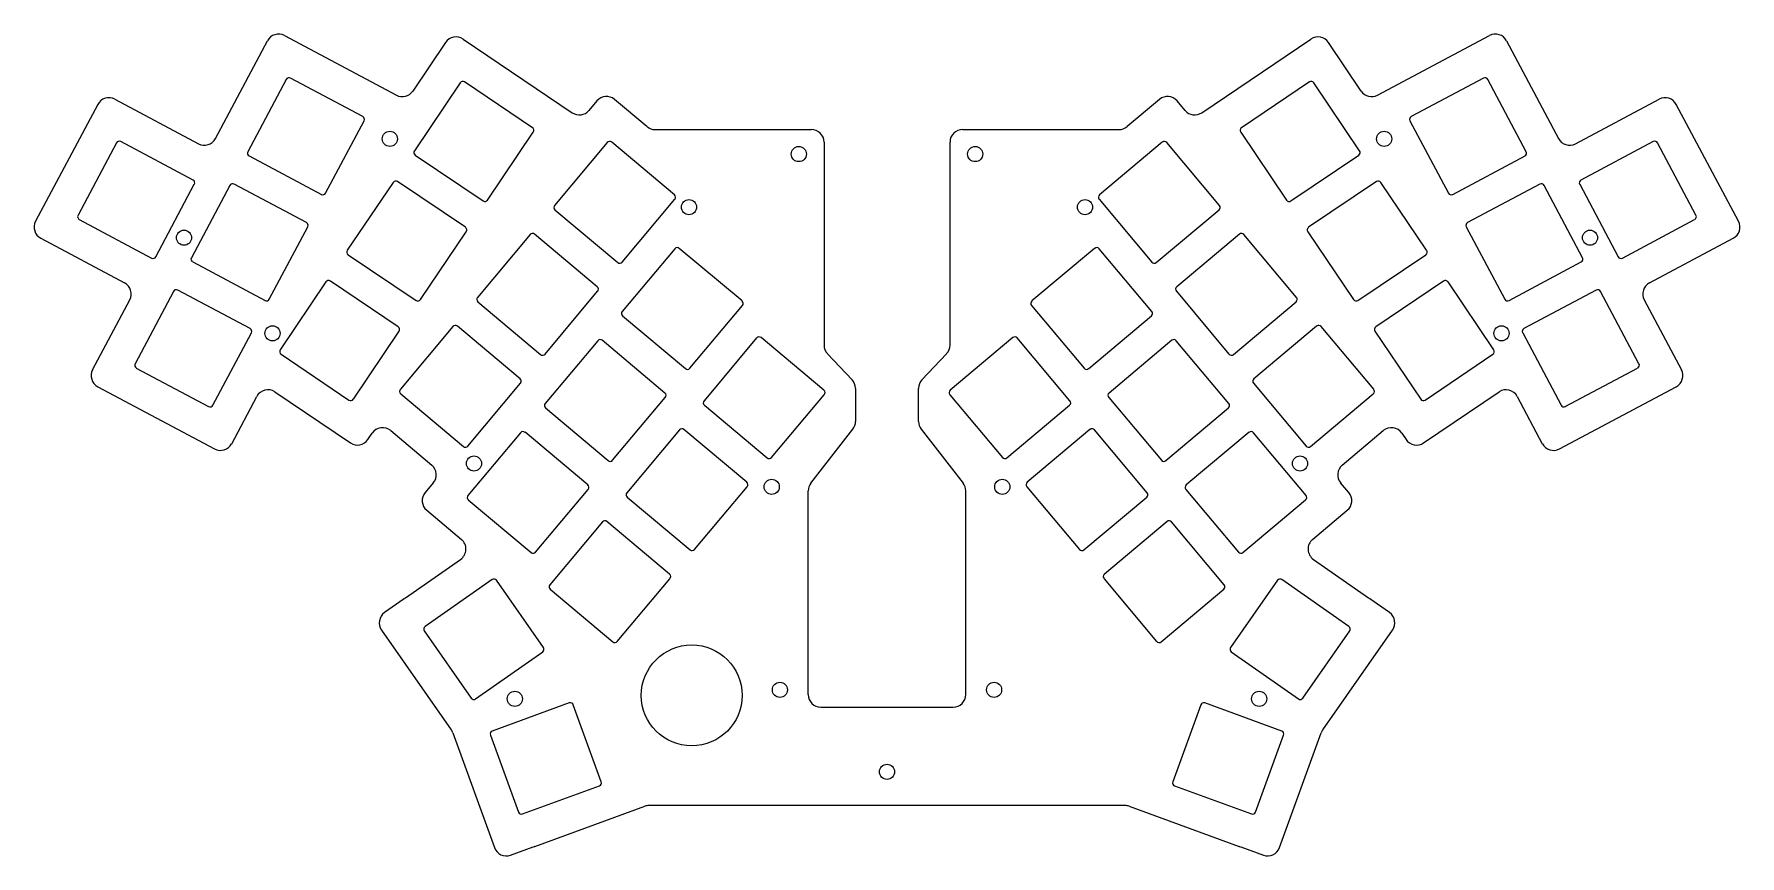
# Model space of a CAD drawing. Header units: millimetres. Extents: x -8 to 262, y -89 to 41.
import ezdxf

# ---------------------------------------------------------------- set-up
doc = ezdxf.new("R2010")
doc.units = ezdxf.units.MM

msp = doc.modelspace()

# ---------------------------------------------------------------- linework, layer by layer
for p, q in [((31.3, 40.66), (49.08, 31.21)), ((204.81, 31.21), (222.59, 40.66)), ((20.36, 24.34), (28.6, 39.84)), ((56.88, 39.57), (51.68, 31.86)), ((59.66, 40.11), (76.99, 28.42)), ((176.91, 28.42), (194.24, 40.11)), ((202.22, 31.86), (197.02, 39.57)), ((225.3, 39.84), (233.54, 24.34)), ((31.58, 33.72), (25.47, 22.24)), ((43.73, 27.83), (32.25, 33.93)), ((59.21, 33.18), (51.94, 22.4)), ((70.68, 26.04), (59.9, 33.31)), ((194, 33.31), (183.22, 26.04)), ((201.96, 22.4), (194.69, 33.18)), ((221.64, 33.93), (210.17, 27.83)), ((228.42, 22.24), (222.32, 33.72)), ((4.37, 30.58), (17.66, 23.51)), ((80.9, 30.29), (79.64, 28.79)), ((88.85, 26.23), (83.72, 30.54)), ((170.18, 30.54), (165.05, 26.23)), ((174.26, 28.79), (173, 30.29)), ((236.24, 23.51), (249.53, 30.58)), ((1.66, 29.75), (-8.2, 11.21)), ((37.84, 15.67), (43.94, 27.15)), ((209.96, 27.15), (216.06, 15.67)), ((262.09, 11.21), (252.24, 29.75)), ((63.54, 14.57), (70.81, 25.35)), ((90.14, 25.76), (114.95, 25.76)), ((138.95, 25.76), (163.76, 25.76)), ((183.09, 25.35), (190.36, 14.57)), ((4.64, 23.64), (-1.46, 12.16)), ((16.8, 17.74), (5.32, 23.84)), ((52.07, 21.7), (62.85, 14.43)), ((82.54, 23.69), (74.19, 13.73)), ((93.21, 15.4), (83.25, 23.75)), ((116.95, 23.76), (116.95, -8.42)), ((136.95, -8.42), (136.95, 23.76)), ((170.65, 23.75), (160.69, 15.4)), ((179.71, 13.73), (171.36, 23.69)), ((191.05, 14.43), (201.83, 21.7)), ((248.58, 23.84), (237.1, 17.74)), ((255.36, 12.16), (249.26, 23.64)), ((25.68, 21.57), (37.16, 15.46)), ((216.74, 15.46), (228.22, 21.57)), ((10.9, 5.59), (17, 17.07)), ((22.63, 16.9), (16.53, 5.42)), ((34.79, 11.01), (23.31, 17.11)), ((48.55, 17.38), (41.28, 6.6)), ((60.02, 10.25), (49.25, 17.52)), ((204.65, 17.52), (193.87, 10.25)), ((212.61, 6.6), (205.35, 17.38)), ((230.59, 17.11), (219.11, 11.01)), ((237.37, 5.42), (231.26, 16.9)), ((236.9, 17.07), (243, 5.59)), ((84.91, 4.73), (93.27, 14.69)), ((160.63, 14.69), (168.99, 4.73)), ((-1.26, 11.48), (10.22, 5.38)), ((74.25, 13.03), (84.21, 4.67)), ((169.69, 4.67), (179.65, 13.03)), ((243.68, 5.38), (255.15, 11.48)), ((-7.37, 8.51), (5.92, 1.44)), ((28.89, -1.15), (35, 10.33)), ((52.89, -1.22), (60.16, 9.55)), ((70.3, 9.1), (61.94, -0.86)), ((80.96, 0.8), (71, 9.16)), ((182.9, 9.16), (172.94, 0.8)), ((191.96, -0.86), (183.6, 9.1)), ((193.74, 9.55), (201.01, -1.22)), ((218.9, 10.33), (225.01, -1.15)), ((247.98, 1.44), (261.27, 8.51)), ((41.42, 5.91), (52.2, -1.36)), ((93.28, 6.85), (84.92, -3.11)), ((103.94, -1.44), (93.98, 6.91)), ((159.91, 6.91), (149.96, -1.44)), ((168.98, -3.11), (160.62, 6.85)), ((201.7, -1.36), (212.48, 5.91)), ((16.74, 4.75), (28.22, -1.36)), ((225.68, -1.36), (237.16, 4.75)), ((13.69, 0.08), (7.59, -11.4)), ((25.85, -5.81), (14.37, 0.29)), ((37.9, 1.59), (30.63, -9.19)), ((49.37, -5.55), (38.59, 1.72)), ((72.67, -9.86), (81.02, 0.1)), ((172.88, 0.1), (181.23, -9.86)), ((215.3, 1.72), (204.53, -5.55)), ((223.27, -9.19), (216, 1.59)), ((239.53, 0.29), (228.05, -5.81)), ((246.31, -11.4), (240.21, 0.08)), ((0.85, -12.35), (6.75, -1.26)), ((62, -1.56), (71.96, -9.92)), ((95.65, -12.11), (104, -2.15)), ((149.89, -2.15), (158.25, -12.11)), ((181.94, -9.92), (191.9, -1.56)), ((247.15, -1.26), (253.04, -12.35)), ((84.98, -3.81), (94.94, -12.17)), ((158.96, -12.17), (168.91, -3.81)), ((19.95, -17.97), (26.05, -6.49)), ((42.24, -17.02), (49.51, -6.24)), ((58.05, -5.49), (49.7, -15.45)), ((68.71, -13.79), (58.76, -5.43)), ((81.03, -7.74), (72.68, -17.7)), ((91.7, -16.04), (81.74, -7.68)), ((106.26, -7.31), (97.91, -17.27)), ((116.93, -15.6), (106.97, -7.25)), ((146.93, -7.25), (136.97, -15.6)), ((155.99, -17.27), (147.63, -7.31)), ((172.16, -7.68), (162.2, -16.04)), ((181.22, -17.7), (172.86, -7.74)), ((195.14, -5.43), (185.18, -13.79)), ((204.2, -15.45), (195.85, -5.49)), ((204.39, -6.24), (211.66, -17.02)), ((227.85, -6.49), (233.95, -17.97)), ((30.77, -9.88), (41.54, -17.15)), ((117.5, -9.8), (121.4, -13.93)), ((132.5, -13.93), (136.4, -9.8)), ((212.35, -17.15), (223.13, -9.88)), ((7.79, -12.07), (19.27, -18.18)), ((234.62, -18.18), (246.1, -12.07)), ((1.68, -15.05), (20.22, -24.91)), ((29.8, -15.86), (41.78, -23.95)), ((49.76, -16.16), (59.72, -24.51)), ((60.42, -24.45), (68.78, -14.49)), ((121.95, -15.3), (121.95, -20.54)), ((131.95, -20.54), (131.95, -15.3)), ((185.12, -14.49), (193.48, -24.45)), ((194.18, -24.51), (204.14, -16.16)), ((212.11, -23.95), (224.1, -15.86)), ((233.68, -24.91), (252.22, -15.05)), ((22.93, -24.08), (26.91, -16.58)), ((72.74, -18.41), (82.7, -26.76)), ((83.4, -26.7), (91.76, -16.74)), ((97.97, -17.97), (107.93, -26.33)), ((108.63, -26.27), (116.99, -16.31)), ((136.91, -16.31), (145.26, -26.27)), ((145.97, -26.33), (155.93, -17.97)), ((162.14, -16.74), (170.5, -26.7)), ((171.2, -26.76), (181.16, -18.41)), ((226.98, -16.58), (230.97, -24.08)), ((44.56, -23.41), (45.23, -22.42)), ((48.17, -22.01), (54.69, -27.47)), ((68.79, -22.34), (60.43, -32.29)), ((79.45, -30.63), (69.49, -22.27)), ((94.02, -21.9), (85.66, -31.86)), ((104.68, -30.2), (94.72, -21.84)), ((114.87, -30.34), (121.53, -21.77)), ((132.37, -21.77), (139.03, -30.34)), ((159.17, -21.84), (149.22, -30.2)), ((168.23, -31.86), (159.88, -21.9)), ((184.41, -22.27), (174.45, -30.63)), ((193.47, -32.29), (185.11, -22.34)), ((199.21, -27.47), (205.73, -22.01)), ((208.67, -22.42), (209.34, -23.41)), ((54.93, -30.29), (53.65, -31.82)), ((71.16, -41.29), (79.51, -31.34)), ((96.39, -40.86), (104.74, -30.9)), ((114.45, -63.88), (114.45, -31.57)), ((139.45, -63.88), (139.45, -31.57)), ((149.15, -30.9), (157.51, -40.86)), ((174.38, -31.34), (182.74, -41.29)), ((200.25, -31.82), (198.96, -30.29)), ((53.89, -34.64), (59.39, -39.26)), ((60.49, -33), (70.45, -41.36)), ((85.73, -32.57), (95.68, -40.92)), ((158.21, -40.92), (168.17, -32.57)), ((183.45, -41.36), (193.4, -33)), ((194.5, -39.26), (200, -34.64)), ((81.77, -36.5), (73.42, -46.45)), ((92.44, -44.79), (82.48, -36.43)), ((171.42, -36.43), (161.46, -44.79)), ((180.48, -46.45), (172.12, -36.5)), ((50.52, -48.55), (59.26, -42.43)), ((194.64, -42.43), (203.38, -48.55)), ((64.27, -45.63), (53.62, -53.09)), ((72.42, -56.4), (64.97, -45.75)), ((84.14, -55.45), (92.5, -45.5)), ((161.4, -45.5), (169.75, -55.45)), ((188.93, -45.75), (181.48, -56.4)), ((200.28, -53.09), (189.63, -45.63)), ((50.29, -48.71), (47.19, -50.88)), ((50.26, -48.64), (50.52, -48.55)), ((50.29, -48.71), (50.26, -48.64)), ((73.48, -47.16), (83.44, -55.52)), ((170.46, -55.52), (180.42, -47.16)), ((203.38, -48.55), (203.63, -48.64)), ((203.63, -48.64), (203.61, -48.71)), ((206.71, -50.88), (203.61, -48.71)), ((46.7, -53.66), (57.78, -69.49)), ((53.5, -53.78), (60.95, -64.43)), ((192.94, -64.43), (200.4, -53.78)), ((196.12, -69.49), (207.2, -53.66)), ((61.65, -64.56), (72.3, -57.1)), ((181.6, -57.1), (192.25, -64.56)), ((76.51, -65.21), (64.3, -69.66)), ((81.6, -77.72), (77.15, -65.51)), ((116.45, -65.88), (137.45, -65.88)), ((176.74, -65.51), (172.3, -77.72)), ((189.6, -69.66), (177.38, -65.21)), ((58.02, -69.95), (64.65, -88.15)), ((64, -70.3), (68.45, -82.51)), ((185.45, -82.51), (189.9, -70.3)), ((189.25, -88.15), (195.88, -69.95)), ((69.09, -82.81), (81.3, -78.37)), ((172.6, -78.37), (184.81, -82.81)), ((71.03, -87.96), (88.49, -81.6)), ((164.72, -81.48), (89.17, -81.48)), ((165.41, -81.6), (182.87, -87.96)), ((67.21, -89.35), (70.78, -88.05)), ((70.82, -88.11), (70.78, -88.05)), ((71.03, -87.96), (70.82, -88.11)), ((183.08, -88.11), (182.87, -87.96)), ((183.12, -88.05), (183.08, -88.11)), ((183.12, -88.05), (186.69, -89.35))]:
    msp.add_line(p, q)
for centre, radius in [((48.04, 24.28), 1.2), ((205.86, 24.28), 1.2), ((112.95, 21.87), 1.2), ((140.95, 21.87), 1.2), ((95.52, 13.45), 1.2), ((158.38, 13.45), 1.2), ((15.36, 8.6), 1.2), ((238.54, 8.6), 1.2), ((29.41, -6.57), 1.2), ((224.49, -6.57), 1.2), ((61.39, -27.22), 1.2), ((192.51, -27.22), 1.2), ((108.65, -30.92), 1.2), ((145.25, -30.92), 1.2), ((95.95, -64.01), 8), ((109.95, -63.13), 1.2), ((143.95, -63.13), 1.2), ((67.88, -64.55), 1.2), ((186.02, -64.55), 1.2), ((126.95, -76.13), 1.2)]:
    msp.add_circle(centre, radius)
for centre, radius, start, end in [((30.37, 38.9), 2, 62, 152), ((223.53, 38.9), 2, 28, 118), ((58.54, 38.45), 2, 56, 146), ((195.36, 38.45), 2, 34, 124), ((32.02, 33.49), 0.5, 62, 152), ((59.62, 32.9), 0.5, 56, 146), ((194.28, 32.9), 0.5, 34, 124), ((221.88, 33.49), 0.5, 28, 118), ((3.43, 28.81), 2, 62, 152), ((50.02, 32.98), 2, 242, 326), ((82.43, 29.01), 2, 50, 140), ((171.47, 29.01), 2, 40, 130), ((203.87, 32.98), 2, 214, 298), ((250.47, 28.81), 2, 28, 118), ((43.5, 27.38), 0.5, 332, 62), ((78.11, 30.08), 2, 236, 320), ((175.79, 30.08), 2, 220, 304), ((210.4, 27.38), 0.5, 118, 208), ((70.4, 25.63), 0.5, 326, 56), ((90.14, 27.76), 2, 230, 270), ((114.95, 23.76), 2, 0, 90), ((138.95, 23.76), 2, 90, 180), ((163.76, 27.76), 2, 270, 310), ((183.5, 25.63), 0.5, 124, 214), ((5.08, 23.4), 0.5, 62, 152), ((18.59, 25.28), 2, 242, 332), ((25.92, 22.01), 0.5, 152, 242), ((52.35, 22.12), 0.5, 146, 236), ((82.93, 23.37), 0.5, 50, 140), ((170.97, 23.37), 0.5, 40, 130), ((201.55, 22.12), 0.5, 304, 34), ((227.98, 22.01), 0.5, 298, 28), ((235.3, 25.28), 2, 208, 298), ((248.82, 23.4), 0.5, 28, 118), ((16.56, 17.3), 0.5, 332, 62), ((23.08, 16.67), 0.5, 62, 152), ((48.97, 17.1), 0.5, 56, 146), ((204.93, 17.1), 0.5, 34, 124), ((230.82, 16.67), 0.5, 28, 118), ((237.34, 17.3), 0.5, 118, 208), ((37.39, 15.91), 0.5, 242, 332), ((63.13, 14.85), 0.5, 236, 326), ((74.57, 13.41), 0.5, 140, 230), ((92.88, 15.01), 0.5, 320, 50), ((161.01, 15.01), 0.5, 130, 220), ((179.33, 13.41), 0.5, 310, 40), ((190.77, 14.85), 0.5, 214, 304), ((216.5, 15.91), 0.5, 208, 298), ((-6.43, 10.27), 2, 152, 242), ((-1.02, 11.93), 0.5, 152, 242), ((34.55, 10.56), 0.5, 332, 62), ((219.34, 10.56), 0.5, 118, 208), ((254.92, 11.93), 0.5, 298, 28), ((260.33, 10.27), 2, 298, 28), ((59.74, 9.83), 0.5, 326, 56), ((70.68, 8.78), 0.5, 50, 140), ((183.22, 8.78), 0.5, 40, 130), ((194.15, 9.83), 0.5, 124, 214), ((10.46, 5.82), 0.5, 242, 332), ((16.97, 5.19), 0.5, 152, 242), ((41.7, 6.33), 0.5, 146, 236), ((93.66, 6.53), 0.5, 50, 140), ((160.24, 6.53), 0.5, 40, 130), ((212.2, 6.33), 0.5, 304, 34), ((236.92, 5.19), 0.5, 298, 28), ((243.44, 5.82), 0.5, 208, 298), ((84.53, 5.06), 0.5, 230, 320), ((169.37, 5.06), 0.5, 220, 310), ((4.98, -0.33), 2, 332, 62), ((14.13, -0.15), 0.5, 62, 152), ((38.31, 1.31), 0.5, 56, 146), ((80.64, 0.42), 0.5, 320, 50), ((173.26, 0.42), 0.5, 130, 220), ((215.58, 1.31), 0.5, 34, 124), ((239.77, -0.15), 0.5, 28, 118), ((248.92, -0.33), 2, 118, 208), ((28.45, -0.91), 0.5, 242, 332), ((52.48, -0.94), 0.5, 236, 326), ((62.32, -1.18), 0.5, 140, 230), ((103.62, -1.83), 0.5, 320, 50), ((150.28, -1.83), 0.5, 130, 220), ((191.57, -1.18), 0.5, 310, 40), ((201.42, -0.94), 0.5, 214, 304), ((225.45, -0.91), 0.5, 208, 298), ((58.43, -5.82), 0.5, 50, 140), ((85.31, -3.43), 0.5, 140, 230), ((168.59, -3.43), 0.5, 310, 40), ((195.46, -5.82), 0.5, 40, 130), ((25.61, -6.26), 0.5, 332, 62), ((49.09, -5.96), 0.5, 326, 56), ((81.42, -8.06), 0.5, 50, 140), ((106.65, -7.63), 0.5, 50, 140), ((147.25, -7.63), 0.5, 40, 130), ((172.48, -8.06), 0.5, 40, 130), ((204.81, -5.96), 0.5, 124, 214), ((228.29, -6.26), 0.5, 118, 208), ((31.05, -9.47), 0.5, 146, 236), ((72.28, -9.54), 0.5, 230, 320), ((118.95, -8.42), 2, 180, 223.4184), ((134.95, -8.42), 2, 316.5816, 0), ((181.62, -9.54), 0.5, 220, 310), ((222.85, -9.47), 0.5, 304, 34), ((2.62, -13.28), 2, 152, 242), ((8.03, -11.63), 0.5, 152, 242), ((95.26, -11.79), 0.5, 230, 320), ((158.63, -11.79), 0.5, 220, 310), ((245.87, -11.63), 0.5, 298, 28), ((251.28, -13.28), 2, 298, 28), ((28.68, -17.52), 2, 56, 152), ((50.08, -15.77), 0.5, 140, 230), ((68.39, -14.17), 0.5, 320, 50), ((91.38, -16.42), 0.5, 320, 50), ((116.61, -15.99), 0.5, 320, 50), ((119.95, -15.3), 2, 0, 43.4184), ((133.95, -15.3), 2, 136.5816, 180), ((137.29, -15.99), 0.5, 130, 220), ((162.52, -16.42), 0.5, 130, 220), ((185.5, -14.17), 0.5, 130, 220), ((203.82, -15.77), 0.5, 310, 40), ((225.22, -17.52), 2, 28, 124), ((19.51, -17.73), 0.5, 242, 332), ((41.82, -16.74), 0.5, 236, 326), ((73.06, -18.02), 0.5, 140, 230), ((98.29, -17.59), 0.5, 140, 230), ((155.61, -17.59), 0.5, 310, 40), ((180.84, -18.02), 0.5, 310, 40), ((212.08, -16.74), 0.5, 214, 304), ((234.39, -17.73), 0.5, 208, 298), ((46.89, -23.54), 2, 50, 146), ((119.95, -20.54), 2, 322.1626, 0), ((133.95, -20.54), 2, 180, 217.8374), ((207.01, -23.54), 2, 34, 130), ((21.16, -23.14), 2, 242, 332), ((42.9, -22.29), 2, 236, 326), ((69.17, -22.66), 0.5, 50, 140), ((94.4, -22.22), 0.5, 50, 140), ((159.5, -22.22), 0.5, 40, 130), ((184.73, -22.66), 0.5, 40, 130), ((211, -22.29), 2, 214, 304), ((232.74, -23.14), 2, 208, 298), ((60.04, -24.13), 0.5, 230, 320), ((83.02, -26.38), 0.5, 230, 320), ((108.25, -25.95), 0.5, 230, 320), ((145.65, -25.95), 0.5, 220, 310), ((170.88, -26.38), 0.5, 220, 310), ((193.86, -24.13), 0.5, 220, 310), ((53.4, -29.01), 2, 320, 50), ((200.5, -29.01), 2, 130, 220), ((55.18, -33.11), 2, 140, 230), ((60.82, -32.62), 0.5, 140, 230), ((79.13, -31.01), 0.5, 320, 50), ((86.05, -32.18), 0.5, 140, 230), ((104.36, -30.58), 0.5, 320, 50), ((116.45, -31.57), 2, 142.1626, 180), ((137.45, -31.57), 2, 0, 37.8374), ((149.54, -30.58), 0.5, 130, 220), ((167.85, -32.18), 0.5, 310, 40), ((174.77, -31.01), 0.5, 130, 220), ((193.08, -32.62), 0.5, 310, 40), ((198.72, -33.11), 2, 310, 40), ((82.16, -36.82), 0.5, 50, 140), ((171.74, -36.82), 0.5, 40, 130), ((58.11, -40.79), 2, 305, 50), ((195.79, -40.79), 2, 130, 235), ((70.77, -40.97), 0.5, 230, 320), ((96, -40.54), 0.5, 230, 320), ((157.89, -40.54), 0.5, 220, 310), ((183.12, -40.97), 0.5, 220, 310), ((64.56, -46.04), 0.5, 35, 125), ((92.12, -45.17), 0.5, 320, 50), ((161.78, -45.17), 0.5, 130, 220), ((189.34, -46.04), 0.5, 55, 145), ((73.8, -46.78), 0.5, 140, 230), ((180.1, -46.78), 0.5, 310, 40), ((48.34, -52.51), 2, 125, 215), ((205.56, -52.51), 2, 325, 55), ((53.91, -53.5), 0.5, 125, 215), ((199.99, -53.5), 0.5, 325, 55), ((72.01, -56.69), 0.5, 305, 35), ((83.76, -55.13), 0.5, 230, 320), ((170.14, -55.13), 0.5, 220, 310), ((181.89, -56.69), 0.5, 145, 235), ((61.36, -64.15), 0.5, 215, 305), ((116.45, -63.88), 2, 180, 270), ((137.45, -63.88), 2, 270, 0), ((192.53, -64.15), 0.5, 235, 325), ((76.69, -65.68), 0.5, 20, 110), ((177.21, -65.68), 0.5, 70, 160), ((56.14, -70.63), 2, 20, 35), ((64.47, -70.13), 0.5, 110, 200), ((189.43, -70.13), 0.5, 340, 70), ((197.76, -70.63), 2, 145, 160), ((81.13, -77.9), 0.5, 290, 20), ((172.77, -77.9), 0.5, 160, 250), ((68.92, -82.34), 0.5, 200, 290), ((89.17, -83.48), 2, 90, 110), ((164.72, -83.48), 2, 70, 90), ((184.98, -82.34), 0.5, 250, 340), ((66.52, -87.47), 2, 200, 290), ((187.37, -87.47), 2, 250, 340)]:
    msp.add_arc(centre, radius, start, end)

doc.saveas('drawing.dxf')
